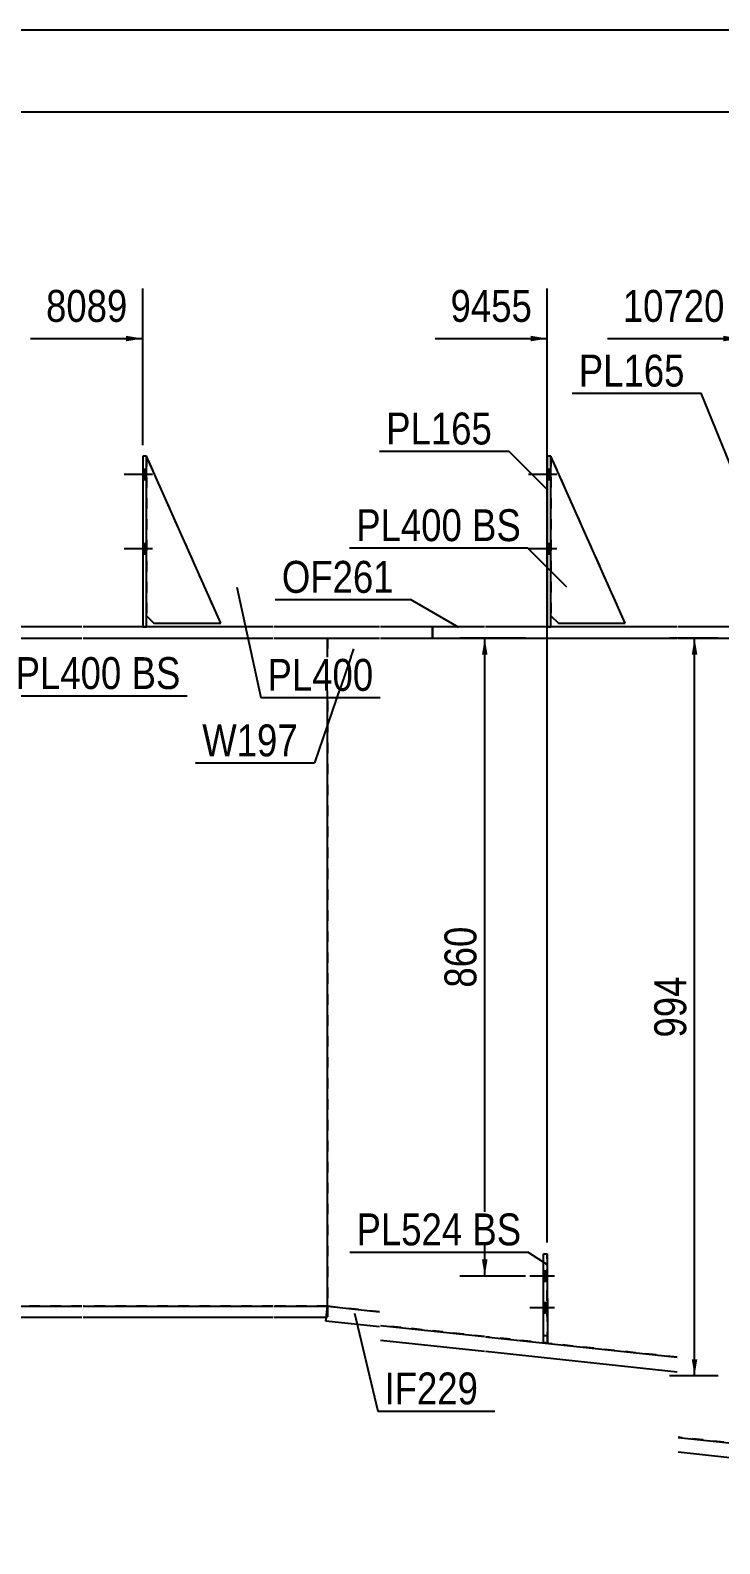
# Model space of a CAD drawing. Header units: millimetres. Extents: x -64 to 339, y -192 to 85.
# Drawn here: x 184.7 to 246.6, y -51.3 to 84.6 of the extents above; entities that cross this region are included whole.
import ezdxf

# ---------------------------------------------------------------- set-up
doc = ezdxf.new("R2010")
doc.units = ezdxf.units.MM
doc.linetypes.add('DXK_LINE_DOT1', pattern=[1.8814, 0.9407, -0.9407])
doc.linetypes.add('DXK_LINE_DOT2', pattern=[3.9198, 1.9599, -1.9599])
doc.styles.add('Arial Narrow', font='ARIALN.TTF', dxfattribs={"height": 0.2})

# ---------------------------------------------------------------- blocks, each defined once
blk = doc.blocks.new('Unknown-627019314-13507')
at = {"color": 5, "linetype": 'Continuous'}
blk.add_line((338.98, 84.57), (-61.02, 84.57), dxfattribs=at)
blk = doc.blocks.new('Part-627019314-7804 - 7780')
at = {"color": 2, "linetype": 'Continuous'}
blk.add_line((165.79, -30), (165.79, 30), dxfattribs=at)
at = {"color": 7, "linetype": 'DXK_LINE_DOT1'}
for p, q in [((165.79, 30), (172.16, 30)), ((172.26, 30), (189.3, 30)), ((189.4, 30), (206.43, 30)), ((206.53, 30), (211.34, 30)), ((211.34, 30), (211.34, -30)), ((172.16, -30), (165.79, -30)), ((189.3, -30), (172.26, -30)), ((206.43, -30), (189.4, -30)), ((211.34, -30), (206.53, -30))]:
    blk.add_line(p, q, dxfattribs=at)
blk = doc.blocks.new('Part-627019314-7799 - 7780')
at = {"color": 2, "linetype": 'Continuous'}
for p, q in [((146.46, 31), (146.46, 30)), ((172.16, 31), (146.46, 31)), ((146.46, 30), (172.16, 30)), ((189.3, 31), (172.26, 31)), ((172.26, 30), (189.3, 30)), ((206.43, 31), (189.4, 31)), ((189.4, 30), (206.43, 30)), ((216.01, 31), (206.53, 31)), ((206.53, 30), (216.01, 30)), ((220.78, 31), (216.11, 31)), ((216.11, 30), (220.78, 30))]:
    blk.add_line(p, q, dxfattribs=at)
at = {"color": 7, "linetype": 'DXK_LINE_DOT1'}
blk.add_line((220.78, 30), (220.78, 31), dxfattribs=at)
blk = doc.blocks.new('Part-627019314-7802 - 7780')
at = {"color": 2, "linetype": 'Continuous'}
for p, q in [((220.78, 31), (220.78, 30)), ((225.44, 31), (220.78, 31)), ((220.78, 30), (225.44, 30)), ((242.73, 31), (225.54, 31)), ((225.54, 30), (242.73, 30)), ((260.02, 31), (242.83, 31)), ((242.83, 30), (260.02, 30)), ((286.34, 31), (260.12, 31)), ((260.12, 30), (286.34, 30)), ((286.34, 30), (286.34, 31))]:
    blk.add_line(p, q, dxfattribs=at)
blk = doc.blocks.new('Part-627019314-7869 - 7780')
at = {"color": 2, "linetype": 'Continuous'}
for p, q in [((230.74, -33.28), (230.74, -25.28)), ((230.74, -25.28), (231.07, -25.28)), ((231.07, -25.28), (231.08, -33.28)), ((231.08, -33.28), (230.74, -33.28))]:
    blk.add_line(p, q, dxfattribs=at)
blk = doc.blocks.new('Part-627019314-7805 - 7780')
at = {"color": 2, "linetype": 'Continuous'}
for p, q in [((211.34, -30), (211.34, 30)), ((273.61, -50), (273.53, -50))]:
    blk.add_line(p, q, dxfattribs=at)
at = {"color": 7, "linetype": 'DXK_LINE_DOT1'}
for p, q in [((211.34, 30), (216.01, 30)), ((216.11, 30), (225.44, 30)), ((225.54, 30), (242.73, 30)), ((242.83, 30), (260.02, 30)), ((260.12, 30), (286.34, 30)), ((286.34, 30), (273.61, -50)), ((216.01, -30.5), (211.34, -30)), ((216.01, -30.5), (211.34, -30)), ((225.44, -32.71), (216.11, -31.71)), ((225.44, -32.72), (216.11, -31.72)), ((242.73, -34.57), (225.54, -32.73)), ((242.73, -34.57), (225.54, -32.73)), ((260.02, -43.6), (242.83, -41.76)), ((260.02, -43.61), (242.83, -41.77)), ((273.62, -49.99), (260.12, -48.54)), ((273.53, -50), (260.12, -48.56))]:
    blk.add_line(p, q, dxfattribs=at)
blk = doc.blocks.new('Part-627019314-7890 - 7780')
at = {"color": 2, "linetype": 'Continuous'}
for p, q in [((201.77, 31.33), (195.1, 46.33)), ((195.1, 32), (195.77, 31.33)), ((195.77, 31.33), (201.77, 31.33))]:
    blk.add_line(p, q, dxfattribs=at)
at = {"color": 7, "linetype": 'DXK_LINE_DOT1'}
blk.add_line((195.1, 32), (195.1, 32), dxfattribs=at)
blk = doc.blocks.new('Bolt-627019314-7944 - 7780')
at = {"linetype": 'Continuous'}
for points in [[(231.08, -27.77), (231.08, -26.84), (230.74, -26.84), (230.74, -27.77)], [(231.08, -30.62), (231.08, -29.68), (230.74, -29.68), (230.74, -30.62)]]:
    blk.add_hatch(color=3, dxfattribs=at).paths.add_polyline_path(points)
at = {"color": 3, "linetype": 'Continuous'}
for p, q in [((231.08, -26.84), (230.74, -26.84)), ((231.71, -27.3), (229.51, -27.3)), ((231.08, -27.77), (230.74, -27.77)), ((231.08, -29.68), (230.74, -29.68)), ((231.71, -30.15), (229.51, -30.15)), ((231.08, -30.62), (230.74, -30.62))]:
    blk.add_line(p, q, dxfattribs=at)
blk = doc.blocks.new('Part-627019314-7836 - 7780')
at = {"color": 2, "linetype": 'Continuous'}
for p, q in [((231.4, 46.33), (231.06, 46.33)), ((231.06, 46.33), (231.07, 31)), ((231.4, 31), (231.4, 46.33))]:
    blk.add_line(p, q, dxfattribs=at)
at = {"color": 7, "linetype": 'DXK_LINE_DOT1'}
blk.add_line((231.07, 31), (231.4, 31), dxfattribs=at)
blk = doc.blocks.new('Part-627019314-7841 - 7780')
at = {"color": 2, "linetype": 'Continuous'}
for p, q in [((146.46, -31), (146.46, -30)), ((146.46, -30), (172.16, -30)), ((172.16, -31), (146.46, -31)), ((172.26, -30), (189.3, -30)), ((189.3, -31), (172.26, -31)), ((189.4, -30), (206.43, -30)), ((206.43, -31), (189.4, -31)), ((206.53, -30), (211.34, -30)), ((211.23, -31), (206.53, -31))]:
    blk.add_line(p, q, dxfattribs=at)
at = {"color": 7, "linetype": 'DXK_LINE_DOT1'}
for p, q in [((211.34, -31), (211.23, -31)), ((211.34, -30), (211.34, -31))]:
    blk.add_line(p, q, dxfattribs=at)
blk = doc.blocks.new('Part-627019314-7848 - 7780')
at = {"color": 2, "linetype": 'Continuous'}
for p, q in [((195.1, 46.33), (194.76, 46.33)), ((194.76, 46.33), (194.77, 31)), ((195.1, 31), (195.1, 46.33))]:
    blk.add_line(p, q, dxfattribs=at)
at = {"color": 7, "linetype": 'DXK_LINE_DOT1'}
blk.add_line((194.77, 31), (195.1, 31), dxfattribs=at)
blk = doc.blocks.new('Part-627019314-7849 - 7780')
at = {"color": 2, "linetype": 'Continuous'}
for p, q in [((211.2, -31.33), (211.34, -30)), ((211.34, -30), (216.01, -30.5)), ((216.01, -31.84), (211.2, -31.33)), ((216.11, -31.72), (225.44, -32.72)), ((225.44, -34.06), (216.11, -33.06)), ((225.54, -32.73), (242.73, -34.57)), ((242.73, -35.91), (225.54, -34.07)), ((242.83, -41.77), (260.02, -43.61)), ((260.02, -44.95), (242.83, -43.11)), ((260.12, -48.56), (273.53, -50)), ((273.39, -51.32), (260.12, -49.9)), ((273.53, -50), (273.39, -51.32))]:
    blk.add_line(p, q, dxfattribs=at)
blk = doc.blocks.new('Part-627019314-7856 - 7780')
at = {"color": 7, "linetype": 'DXK_LINE_DOT1'}
for p, q in [((231.4, 46.33), (231.4, 32)), ((238.07, 31.33), (231.4, 46.33)), ((231.4, 32), (232.07, 31.33)), ((232.07, 31.33), (238.07, 31.33))]:
    blk.add_line(p, q, dxfattribs=at)
blk = doc.blocks.new('Part-627019314-7857 - 7780')
at = {"color": 7, "linetype": 'DXK_LINE_DOT1'}
for p, q in [((230.74, -33.28), (230.74, -25.28)), ((230.74, -25.28), (231.07, -25.28)), ((231.08, -33.28), (231.07, -25.28)), ((230.74, -32.62), (231.08, -32.62)), ((231.08, -33.28), (230.74, -33.28))]:
    blk.add_line(p, q, dxfattribs=at)
blk = doc.blocks.new('Part-627019314-7867 - 7780')
at = {"color": 7, "linetype": 'DXK_LINE_DOT1'}
for p, q in [((195.1, 46.33), (195.1, 32)), ((201.77, 31.33), (195.1, 46.33)), ((195.1, 32), (195.77, 31.33)), ((195.77, 31.33), (201.77, 31.33))]:
    blk.add_line(p, q, dxfattribs=at)
blk = doc.blocks.new('Part-627019314-7887 - 7780')
at = {"color": 2, "linetype": 'Continuous'}
for p, q in [((238.07, 31.33), (231.4, 46.33)), ((231.4, 32), (232.07, 31.33)), ((232.07, 31.33), (238.07, 31.33))]:
    blk.add_line(p, q, dxfattribs=at)
blk = doc.blocks.new('Bolt-627019314-7924 - 7780')
at = {"linetype": 'Continuous'}
for points in [[(231.4, 44.2), (231.4, 45.13), (231.06, 45.13), (231.06, 44.2)], [(231.4, 44.2), (231.4, 45.13), (231.06, 45.13), (231.06, 44.2)], [(231.4, 44.2), (231.4, 45.13), (231.06, 45.13), (231.06, 44.2)], [(231.4, 37.53), (231.4, 38.47), (231.06, 38.47), (231.06, 37.53)], [(231.4, 37.53), (231.4, 38.47), (231.06, 38.47), (231.06, 37.53)], [(231.4, 37.53), (231.4, 38.47), (231.06, 38.47), (231.06, 37.53)]]:
    blk.add_hatch(color=3, dxfattribs=at).paths.add_polyline_path(points)
at = {"color": 3, "linetype": 'Continuous'}
for p, q in [((231.4, 45.13), (231.06, 45.13)), ((231.4, 45.13), (231.06, 45.13)), ((231.4, 45.13), (231.06, 45.13)), ((231.93, 44.67), (229.4, 44.67)), ((231.93, 44.67), (229.4, 44.67)), ((231.93, 44.67), (229.4, 44.67)), ((231.4, 44.2), (231.06, 44.2)), ((231.4, 44.2), (231.06, 44.2)), ((231.4, 44.2), (231.06, 44.2)), ((231.4, 38.47), (231.06, 38.47)), ((231.4, 38.47), (231.06, 38.47)), ((231.4, 38.47), (231.06, 38.47)), ((231.93, 38), (229.4, 38)), ((231.93, 38), (229.4, 38)), ((231.93, 38), (229.4, 38)), ((231.4, 37.53), (231.06, 37.53)), ((231.4, 37.53), (231.06, 37.53)), ((231.4, 37.53), (231.06, 37.53))]:
    blk.add_line(p, q, dxfattribs=at)
blk = doc.blocks.new('Bolt-627019314-7932 - 7780')
at = {"linetype": 'Continuous'}
for points in [[(195.1, 44.2), (195.1, 45.13), (194.76, 45.13), (194.76, 44.2)], [(195.1, 44.2), (195.1, 45.13), (194.76, 45.13), (194.76, 44.2)], [(195.1, 44.2), (195.1, 45.13), (194.76, 45.13), (194.76, 44.2)], [(195.1, 37.53), (195.1, 38.47), (194.77, 38.47), (194.77, 37.53)], [(195.1, 37.53), (195.1, 38.47), (194.77, 38.47), (194.77, 37.53)], [(195.1, 37.53), (195.1, 38.47), (194.77, 38.47), (194.77, 37.53)]]:
    blk.add_hatch(color=3, dxfattribs=at).paths.add_polyline_path(points)
at = {"color": 3, "linetype": 'Continuous'}
for p, q in [((195.1, 45.13), (194.76, 45.13)), ((195.1, 45.13), (194.76, 45.13)), ((195.1, 45.13), (194.76, 45.13)), ((195.63, 44.67), (193.1, 44.67)), ((195.63, 44.67), (193.1, 44.67)), ((195.63, 44.67), (193.1, 44.67)), ((195.1, 44.2), (194.76, 44.2)), ((195.1, 44.2), (194.76, 44.2)), ((195.1, 44.2), (194.76, 44.2)), ((195.1, 38.47), (194.77, 38.47)), ((195.1, 38.47), (194.77, 38.47)), ((195.1, 38.47), (194.77, 38.47)), ((195.63, 38), (193.1, 38)), ((195.63, 38), (193.1, 38)), ((195.63, 38), (193.1, 38)), ((195.1, 37.53), (194.77, 37.53)), ((195.1, 37.53), (194.77, 37.53)), ((195.1, 37.53), (194.77, 37.53))]:
    blk.add_line(p, q, dxfattribs=at)
blk = doc.blocks.new('Bolt-627019314-7936 - 7780')
at = {"color": 3, "linetype": 'DXK_LINE_DOT2'}
for p, q in [((231.08, -26.84), (230.74, -26.84)), ((231.71, -27.3), (229.51, -27.3)), ((231.08, -27.77), (230.74, -27.77)), ((231.08, -29.68), (230.74, -29.68)), ((231.71, -30.15), (229.51, -30.15)), ((231.08, -30.62), (230.74, -30.62))]:
    blk.add_line(p, q, dxfattribs=at)
blk = doc.blocks.new('StraightDimension-627019314-19005 - 7780')
at = {"linetype": 'Continuous'}
blk.add_hatch(color=7, dxfattribs=at).paths.add_polyline_path([(193.26, 57.14), (194.76, 56.89), (193.26, 56.64)])
at = {"color": 7, "linetype": 'Continuous'}
for p, q in [((194.76, 47.33), (194.76, 61.39)), ((184.7, 56.89), (194.76, 56.89))]:
    blk.add_line(p, q, dxfattribs=at)
at = {"color": 0}
blk.add_wipeout([(193.99, 57.79), (193.99, 61.99), (185.48, 61.99), (185.48, 57.79)], dxfattribs=at)
at = {"color": 3, "style": 'Arial Narrow'}
blk.add_text('8089', height=2.863, dxfattribs=at).set_placement((186.08, 58.39))
blk = doc.blocks.new('StraightDimension-627019314-19003 - 7780')
at = {"linetype": 'Continuous'}
blk.add_hatch(color=7, dxfattribs=at).paths.add_polyline_path([(246.87, 57.14), (248.37, 56.89), (246.87, 56.64)])
at = {"color": 7, "linetype": 'Continuous'}
for p, q in [((248.37, -33.32), (248.37, 61.39)), ((236.47, 56.89), (248.37, 56.89))]:
    blk.add_line(p, q, dxfattribs=at)
at = {"color": 0}
blk.add_wipeout([(247.59, 57.79), (247.59, 61.99), (237.25, 61.99), (237.25, 57.79)], dxfattribs=at)
at = {"color": 3, "style": 'Arial Narrow'}
blk.add_text('10720', height=2.863, dxfattribs=at).set_placement((237.85, 58.39))
blk = doc.blocks.new('StraightDimension-627019314-14237 - 7780')
at = {"linetype": 'Continuous'}
for points in [[(244.04, 28.5), (244.29, 30), (244.54, 28.5)], [(244.54, -34.75), (244.29, -36.25), (244.04, -34.75)]]:
    blk.add_hatch(color=7, dxfattribs=at).paths.add_polyline_path(points)
at = {"color": 7, "linetype": 'Continuous'}
for p, q in [((246.42, 30), (242.04, 30)), ((244.29, -36.25), (244.29, 30)), ((246.42, -36.25), (242.04, -36.25))]:
    blk.add_line(p, q, dxfattribs=at)
at = {"color": 0}
blk.add_wipeout([(244.14, 0.22), (239.94, 0.22), (239.94, -6.47), (244.14, -6.47)], dxfattribs=at)
at = {"color": 3, "style": 'Arial Narrow'}
blk.add_text('994', height=2.863, rotation=90.0002, dxfattribs=at).set_placement((243.54, -5.87))
blk = doc.blocks.new('StraightDimension-627019314-14255 - 7780')
at = {"linetype": 'Continuous'}
for points in [[(225.21, 28.5), (225.46, 30), (225.71, 28.5)], [(225.71, -25.8), (225.46, -27.3), (225.21, -25.8)]]:
    blk.add_hatch(color=7, dxfattribs=at).paths.add_polyline_path(points)
at = {"color": 7, "linetype": 'Continuous'}
for p, q in [((229.13, 30), (223.21, 30)), ((225.46, -27.3), (225.46, 30)), ((229.13, -27.3), (223.21, -27.3))]:
    blk.add_line(p, q, dxfattribs=at)
at = {"color": 0}
blk.add_wipeout([(225.31, 4.69), (221.11, 4.69), (221.11, -1.99), (225.31, -1.99)], dxfattribs=at)
at = {"color": 3, "style": 'Arial Narrow'}
blk.add_text('860', height=2.863, rotation=90.0002, dxfattribs=at).set_placement((224.71, -1.39))
blk = doc.blocks.new('StraightDimension-627019314-15827 - 7780')
at = {"color": 7, "linetype": 'Continuous'}
blk.add_line((-1.33, 77.25), (289.29, 77.25), dxfattribs=at)
blk = doc.blocks.new('StraightDimension-627019314-19004 - 7780')
at = {"linetype": 'Continuous'}
blk.add_hatch(color=7, dxfattribs=at).paths.add_polyline_path([(229.57, 57.14), (231.07, 56.89), (229.57, 56.64)])
at = {"color": 7, "linetype": 'Continuous'}
for p, q in [((231.07, -24.28), (231.07, 61.39)), ((221.01, 56.89), (231.07, 56.89))]:
    blk.add_line(p, q, dxfattribs=at)
at = {"color": 0}
blk.add_wipeout([(230.3, 57.79), (230.3, 61.99), (221.79, 61.99), (221.79, 57.79)], dxfattribs=at)
at = {"color": 3, "style": 'Arial Narrow'}
blk.add_text('9455', height=2.863, dxfattribs=at).set_placement((222.39, 58.39))
blk = doc.blocks.new('MarkSet-627019314-13754 - 7780')
at = {"color": 0}
for points in [[(223.42, 38.7), (223.42, 41.7), (213.92, 41.7), (213.92, 38.7)], [(228.71, 38.7), (228.71, 41.7), (224.32, 41.7), (224.32, 38.7)]]:
    blk.add_wipeout(points, dxfattribs=at)
for points in [[(223.42, 38.7), (223.42, 41.7), (213.92, 41.7), (213.92, 38.7)], [(228.71, 38.7), (228.71, 41.7), (224.32, 41.7), (224.32, 38.7)]]:
    blk.add_wipeout(points, dxfattribs=at)
at = {"color": 7, "linetype": 'Continuous'}
for p in [(213.32, 38.1), (232.84, 34.56)]:
    blk.add_line(p, (229.31, 38.1), dxfattribs=at)
at = {"color": 3, "style": 'Arial Narrow'}
for s, p in [('PL400', (213.92, 38.7)), ('BS', (224.32, 38.7))]:
    blk.add_text(s, height=2.863, dxfattribs=at).set_placement(p)
blk = doc.blocks.new('MarkSet-627019314-13765 - 7780')
at = {"color": 0}
for points in [[(223.45, -24.53), (223.45, -21.53), (213.95, -21.53), (213.95, -24.53)], [(228.74, -24.53), (228.74, -21.53), (224.35, -21.53), (224.35, -24.53)]]:
    blk.add_wipeout(points, dxfattribs=at)
for points in [[(223.45, -24.53), (223.45, -21.53), (213.95, -21.53), (213.95, -24.53)], [(228.74, -24.53), (228.74, -21.53), (224.35, -21.53), (224.35, -24.53)]]:
    blk.add_wipeout(points, dxfattribs=at)
at = {"color": 7, "linetype": 'Continuous'}
for p in [(213.35, -25.13), (231.08, -26.29)]:
    blk.add_line(p, (229.34, -25.13), dxfattribs=at)
at = {"color": 3, "style": 'Arial Narrow'}
for s, p in [('PL524', (213.95, -24.53)), ('BS', (224.35, -24.53))]:
    blk.add_text(s, height=2.863, dxfattribs=at).set_placement(p)
blk = doc.blocks.new('MarkSet-627019314-13809 - 7780')
at = {"color": 0}
blk.add_wipeout([(215.47, 25.26), (215.47, 28.26), (205.96, 28.26), (205.96, 25.26)], dxfattribs=at)
blk.add_wipeout([(215.47, 25.26), (215.47, 28.26), (205.96, 28.26), (205.96, 25.26)], dxfattribs=at)
at = {"color": 7, "linetype": 'Continuous'}
for p, q in [((203.21, 34.56), (205.36, 24.66)), ((205.36, 24.66), (216.07, 24.66))]:
    blk.add_line(p, q, dxfattribs=at)
at = {"color": 3, "style": 'Arial Narrow'}
blk.add_text('PL400', height=2.863, dxfattribs=at).set_placement((205.96, 25.26))
blk = doc.blocks.new('MarkSet-627019314-13820 - 7780')
at = {"color": 0}
for points in [[(192.86, 25.42), (192.86, 28.42), (183.35, 28.42), (183.35, 25.42)], [(198.14, 25.42), (198.14, 28.42), (193.76, 28.42), (193.76, 25.42)]]:
    blk.add_wipeout(points, dxfattribs=at)
for points in [[(192.86, 25.42), (192.86, 28.42), (183.35, 28.42), (183.35, 25.42)], [(198.14, 25.42), (198.14, 28.42), (193.76, 28.42), (193.76, 25.42)]]:
    blk.add_wipeout(points, dxfattribs=at)
at = {"color": 7, "linetype": 'Continuous'}
for p, q in [((179.41, 34.56), (182.75, 24.82)), ((182.75, 24.82), (198.74, 24.82))]:
    blk.add_line(p, q, dxfattribs=at)
at = {"color": 3, "style": 'Arial Narrow'}
for s, p in [('PL400', (183.35, 25.42)), ('BS', (193.76, 25.42))]:
    blk.add_text(s, height=2.863, dxfattribs=at).set_placement(p)
blk = doc.blocks.new('Mark-627019314-13889 - 7780')
at = {"color": 7, "linetype": 'Continuous'}
blk.add_line((223.12, 30.96), (218.79, 33.46), dxfattribs=at)
at = {"color": 0}
blk.add_wipeout([(217.29, 34.06), (217.29, 37.06), (207.25, 37.06), (207.25, 34.06)], dxfattribs=at)
blk.add_wipeout([(217.29, 34.06), (217.29, 37.06), (207.25, 37.06), (207.25, 34.06)], dxfattribs=at)
at = {"color": 7, "linetype": 'Continuous'}
blk.add_line((206.65, 33.46), (218.79, 33.46), dxfattribs=at)
at = {"color": 3, "style": 'Arial Narrow'}
blk.add_text('OF261', height=2.863, dxfattribs=at).set_placement((207.25, 34.06))
blk = doc.blocks.new('Mark-627019314-13895 - 7780')
at = {"color": 7, "linetype": 'Continuous'}
blk.add_line((213.69, 29.04), (210.19, 18.78), dxfattribs=at)
at = {"color": 0}
blk.add_wipeout([(208.69, 19.38), (208.69, 22.38), (200.1, 22.38), (200.1, 19.38)], dxfattribs=at)
blk.add_wipeout([(208.69, 19.38), (208.69, 22.38), (200.1, 22.38), (200.1, 19.38)], dxfattribs=at)
at = {"color": 7, "linetype": 'Continuous'}
blk.add_line((199.5, 18.78), (210.19, 18.78), dxfattribs=at)
at = {"color": 3, "style": 'Arial Narrow'}
blk.add_text('W197', height=2.863, dxfattribs=at).set_placement((200.1, 19.38))
blk = doc.blocks.new('Mark-627019314-13931 - 7780')
at = {"color": 7, "linetype": 'Continuous'}
blk.add_line((231.15, 43.25), (227.61, 46.78), dxfattribs=at)
at = {"color": 0}
blk.add_wipeout([(226.11, 47.38), (226.11, 50.38), (216.61, 50.38), (216.61, 47.38)], dxfattribs=at)
blk.add_wipeout([(226.11, 47.38), (226.11, 50.38), (216.61, 50.38), (216.61, 47.38)], dxfattribs=at)
at = {"color": 7, "linetype": 'Continuous'}
blk.add_line((216.01, 46.78), (227.61, 46.78), dxfattribs=at)
at = {"color": 3, "style": 'Arial Narrow'}
blk.add_text('PL165', height=2.863, dxfattribs=at).set_placement((216.61, 47.38))
blk = doc.blocks.new('Mark-627019314-13946 - 7780')
at = {"color": 0}
blk.add_wipeout([(224.86, -38.81), (224.86, -35.81), (216.46, -35.81), (216.46, -38.81)], dxfattribs=at)
blk.add_wipeout([(224.86, -38.81), (224.86, -35.81), (216.46, -35.81), (216.46, -38.81)], dxfattribs=at)
at = {"color": 7, "linetype": 'Continuous'}
for p, q in [((213.78, -30.63), (215.86, -39.41)), ((215.86, -39.41), (226.36, -39.41))]:
    blk.add_line(p, q, dxfattribs=at)
at = {"color": 3, "style": 'Arial Narrow'}
blk.add_text('IF229', height=2.863, dxfattribs=at).set_placement((216.46, -38.81))
blk = doc.blocks.new('Mark-627019314-13952 - 7780')
at = {"color": 7, "linetype": 'Continuous'}
blk.add_line((248.44, 43.25), (244.9, 51.98), dxfattribs=at)
at = {"color": 0}
blk.add_wipeout([(243.4, 52.58), (243.4, 55.58), (233.9, 55.58), (233.9, 52.58)], dxfattribs=at)
blk.add_wipeout([(243.4, 52.58), (243.4, 55.58), (233.9, 55.58), (233.9, 52.58)], dxfattribs=at)
at = {"color": 7, "linetype": 'Continuous'}
blk.add_line((233.3, 51.98), (244.9, 51.98), dxfattribs=at)
at = {"color": 3, "style": 'Arial Narrow'}
blk.add_text('PL165', height=2.863, dxfattribs=at).set_placement((233.9, 52.58))

msp = doc.modelspace()

# ---------------------------------------------------------------- block references
for name in ['Unknown-627019314-13507', 'Part-627019314-7848 - 7780', 'Part-627019314-7890 - 7780', 'Part-627019314-7867 - 7780', 'Part-627019314-7836 - 7780', 'Part-627019314-7856 - 7780', 'Part-627019314-7887 - 7780', 'Bolt-627019314-7932 - 7780', 'Bolt-627019314-7924 - 7780', 'Part-627019314-7799 - 7780', 'Part-627019314-7804 - 7780', 'Part-627019314-7805 - 7780', 'Part-627019314-7802 - 7780', 'Part-627019314-7869 - 7780', 'Part-627019314-7857 - 7780', 'Bolt-627019314-7944 - 7780', 'Bolt-627019314-7936 - 7780', 'Part-627019314-7841 - 7780', 'Part-627019314-7849 - 7780']:
    msp.add_blockref(name, (0, 0))

# ---------------------------------------------------------------- next in the draw order: block references
for name in ['StraightDimension-627019314-19005 - 7780', 'StraightDimension-627019314-19003 - 7780', 'MarkSet-627019314-13820 - 7780', 'StraightDimension-627019314-14255 - 7780', 'Mark-627019314-13946 - 7780']:
    msp.add_blockref(name, (0, 0))

# ---------------------------------------------------------------- next in the draw order: block references
for name in ['StraightDimension-627019314-15827 - 7780', 'StraightDimension-627019314-14237 - 7780']:
    msp.add_blockref(name, (0, 0))

# ---------------------------------------------------------------- next in the draw order: block references
for name in ['StraightDimension-627019314-19004 - 7780', 'Mark-627019314-13952 - 7780']:
    msp.add_blockref(name, (0, 0))

# ---------------------------------------------------------------- next in the draw order: block references
for name in ['Mark-627019314-13931 - 7780', 'MarkSet-627019314-13754 - 7780', 'MarkSet-627019314-13765 - 7780']:
    msp.add_blockref(name, (0, 0))

# ---------------------------------------------------------------- next in the draw order: block references
msp.add_blockref('MarkSet-627019314-13809 - 7780', (0, 0))

# ---------------------------------------------------------------- next in the draw order: block references
for name in ['Mark-627019314-13889 - 7780', 'Mark-627019314-13895 - 7780']:
    msp.add_blockref(name, (0, 0))

doc.saveas('drawing.dxf')
